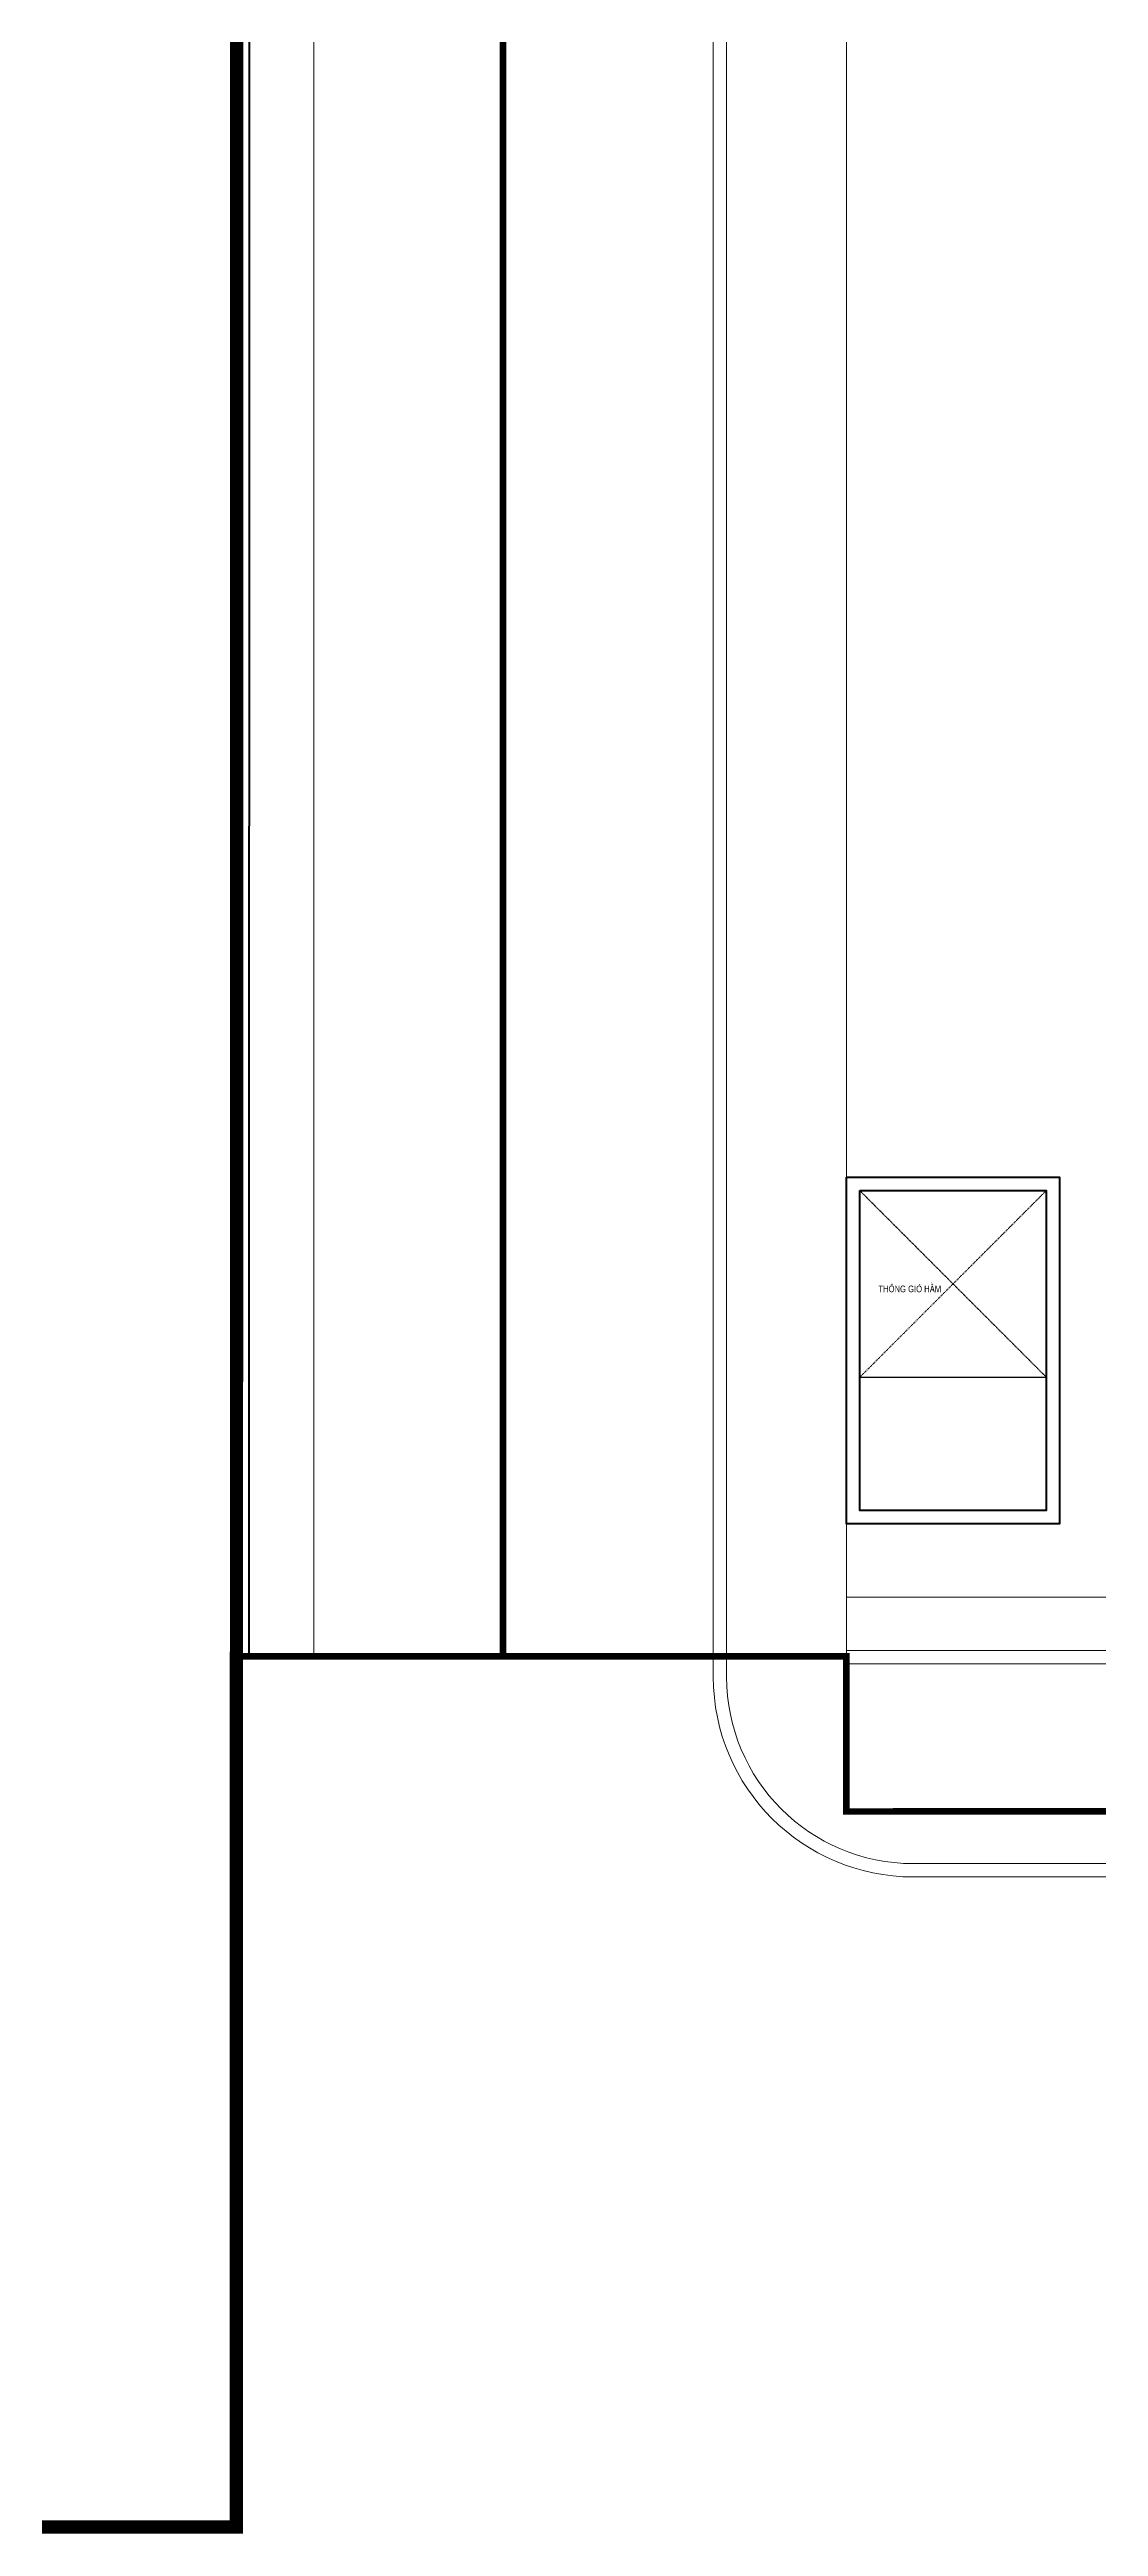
# Model space of a CAD drawing. Header units: millimetres. Extents: x 379264 to 1158416, y -283062 to 356890.
# Drawn here: x 1051790 to 1052105, y -4767 to -4024 of the extents above; entities that cross this region are included whole.
import ezdxf
from ezdxf.enums import TextEntityAlignment as Align

# ---------------------------------------------------------------- set-up
doc = ezdxf.new("R2010")
doc.units = ezdxf.units.MM
for name, pattern in [('keyplan TANG 1$0$Core 1A$0$Hidden10.5', [1.5, 1, -0.5]), ('keyplan TANG 1$0$Ranh dat$0$HTT Divide', [18, 10, -2, 1, -2, 1, -2]), ('keyplan TANG 1$0$Ranh dat$0$HTT Hidden 21', [3, 2, -1])]:
    doc.linetypes.add(name, pattern=pattern)
for name, color, linetype in [('CHI TIET THANG SAN VUON$0$DnW', 20, 'Continuous'), ('keyplan TANG 1$0$Concrete Line', 250, 'Continuous'), ('keyplan TANG 1$0$Opening Hidden', 250, 'keyplan TANG 1$0$Core 1A$0$Hidden10.5'), ('keyplan TANG 1$0$Opening Line', 250, 'Continuous'), ('keyplan TANG 1$0$Opening Text', 250, 'Continuous')]:
    doc.layers.add(name, color=color, linetype=linetype)
for name, color, linetype, lineweight in [('keyplan TANG 1$0$Hatch vat lieu', 250, 'Continuous', 5), ('keyplan TANG 1$0$Net cat Tuong', 250, 'Continuous', 40), ('keyplan TANG 1$0$Net Thay khac', 250, 'Continuous', 15), ('keyplan TANG 1$0$Net thay Tuong', 250, 'Continuous', 20), ('keyplan TANG 1$0$Ranh dat$0$CGXD', 250, 'keyplan TANG 1$0$Ranh dat$0$HTT Hidden 21', 40), ('keyplan TANG 1$0$Ranh dat$0$Ranh dat', 250, 'keyplan TANG 1$0$Ranh dat$0$HTT Divide', 40)]:
    doc.layers.add(name, color=color, linetype=linetype, lineweight=lineweight)
doc.styles.add('keyplan TANG 1$0$VNI-HelveC', font='VHELVCN_0.TTF')

# ---------------------------------------------------------------- blocks, each defined once
blk = doc.blocks.new('*U1377')
at = {"layer": 'keyplan TANG 1$0$Opening Hidden'}
for p, q in [((0, 0), (2800, 2800)), ((2800, 0), (0, 2800))]:
    blk.add_line(p, q, dxfattribs=at)
at = {"layer": 'keyplan TANG 1$0$Opening Line'}
blk.add_lwpolyline([(0, 0), (2800, 5.684341886080801e-14), (2800, 2800), (0, 2800)], close=True, dxfattribs=at)
at = {"layer": 'keyplan TANG 1$0$Opening Text', "style": 'keyplan TANG 1$0$VNI-HelveC'}
blk.add_attdef('OPENING', text='', height=100, dxfattribs=at).set_placement((750, 1325.000000000007), align=Align.MIDDLE_CENTER)
blk = doc.blocks.new('keyplan TANG 1$0$A$Cec98b088')
at = {"layer": 'keyplan TANG 1$0$Net cat Tuong'}
for points in [[(-3198.334611486609, 90250), (1.665388513391463, 90250), (1.665388513391463, 85049.16828283906), (-3198.334611486609, 85049.16828283906)], [(-2998.334611486609, 90050), (-198.3346114866085, 90050), (-198.3346114866085, 85249.16828283906), (-2998.334611486609, 85249.16828283906)]]:
    blk.add_lwpolyline(points, close=True, dxfattribs=at)
at = {"layer": 'keyplan TANG 1$0$Opening Line'}
blk.add_blockref('*U1377', (-2998.334611486609, 87250), dxfattribs=at).add_auto_attribs({'OPENING': 'THOÂNG GIOÙ HAÀM'})
blk = doc.blocks.new('keyplan TANG 1')
at = {"layer": 'keyplan TANG 1$0$Hatch vat lieu'}
for p, q in [((-11584.15576653814, 83068.40696962067), (-12334.59713349844, 83068.50557935756)), ((-12334.59713349844, 83068.50557935756), (-12334.59713349832, 70004.30634216021))]:
    blk.add_line(p, q, dxfattribs=at)
at = {"layer": 'keyplan TANG 1$0$Net cat Tuong'}
for p, q in [((-12366.92764274753, 83068.50567815138), (-12354.3062627773, 163998.168266699)), ((-12354.3062627773, 163998.168266699), (107549.0375790985, 163991.8171732624)), ((107549.0375790985, 163991.8171732624), (107549.0322822542, 163891.81717340267)), ((-12166.927645179725, 83068.4744871655), (-12154.33745298329, 163798.15767438195)), ((-12154.33745298329, 163798.15767438195), (107549.0269854099, 163791.81717354295)), ((107549.0269854099, 163791.81717354295), (107549.0322822542, 163891.81717340267)), ((-12366.92764274753, 83068.50567815138), (-12266.927643963627, 83068.49008265845)), ((-12166.927645179725, 83068.4744871655), (-12266.927643963627, 83068.49008265845))]:
    blk.add_line(p, q, dxfattribs=at)
at = {"layer": 'keyplan TANG 1$0$Net Thay khac'}
blk.add_line((-11198.33461148633, 155953.1502415429), (-11198.33461148664, 83058.67119498213), dxfattribs=at)
for points in [[(62750.00000001115, 146099.9999999999), (62750.00000001115, 153400.0000025127, 0.4142135623737831), (59250.00000002266, 156900.0000025094), (1301.665388513698, 156900.0000025232, 0.414213562373095), (-5198.3346114863, 150400.0000025232), (-5198.334611486411, 82749.99999999988, 0.414213562373095), (-2198.334611486411, 79749.9999999999), (31332.59717774558, 79749.9999999999)], [(76849.99999999699, 145899.9999999999), (62549.9999999936, 145899.9999999999), (62550.00000001115, 153400.0000025131, 0.4142135623737835), (59250.00000002266, 156700.0000025094), (1301.665388513647, 156700.0000025232, 0.4142135623730949), (-4998.334611486301, 150400.0000025232), (-4998.334611486411, 82749.99999999988, 0.4142135623730965), (-2198.334611486411, 79949.99999999988), (31332.59717774558, 79949.9999999999)]]:
    blk.add_lwpolyline(points, format="xyb", dxfattribs=at)
at = {"layer": 'keyplan TANG 1$0$Net thay Tuong'}
blk.add_line((-3198.334611486305, 152571.572877777), (-3198.334611486644, 82949.99999999988), dxfattribs=at)
for points in [[(32549.99999677989, 83949.99999999988), (32549.99999677989, 82949.99999999988), (-3198.334611486651, 82949.99999999988)], [(32349.9999967799, 83949.99999999988), (32349.9999967799, 83149.99999999988), (-3198.334611486636, 83149.99999999988)], [(32549.99999677989, 83949.99999999988), (-3198.334611486644, 83949.99999999988)]]:
    blk.add_lwpolyline(points, dxfattribs=at)
at = {"layer": 'keyplan TANG 1$0$Ranh dat$0$CGXD', "ltscale": 0.1, "const_width": 99.99999999999987}
blk.add_lwpolyline([(-120672.6085753441, -1999.999999165535), (101549.9999992847, -1999.999999403954), (101552.6037964821, 159996.8385541439), (-8354.52076458931, 159998.1233597398), (-8358.646733760834, 83058.68978583813)], dxfattribs=at)
at = {"layer": 'keyplan TANG 1$0$Ranh dat$0$Ranh dat', "ltscale": 0.1, "const_width": 199.9999999999999}
blk.add_lwpolyline([(107552.6680879593, 163996.7684141397), (107549.8392677307, -11999.99999952316), (-120672.6085753441, -11999.99999928474), (-121036.9114780426, 70001.20354908705), (-12359.34739804268, 69993.09698444605), (-12354.30626320839, 163998.1701167822), (107552.6680879593, 163996.7684141397)], close=True, dxfattribs=at)
at = {"layer": 'keyplan TANG 1$0$Ranh dat$0$Ranh dat', "ltscale": 0.1, "const_width": 99.99999999999993}
blk.add_lwpolyline([(26611.91180562973, 80732.27756929398), (31332.58105826378, 75108.03633600473), (31333.1513197422, -11999.99999904633), (-120672.6085753441, -11999.99999928474), (-121023.9264128208, 69993.49156856537), (-12357.21371841431, 69991.76627880335), (-12355.67700719833, 83058.66361939907), (-3201.951178073883, 83058.72354507446), (-3201.935946464539, 80732.08239006996), (26611.91180562973, 80732.27756929398)], dxfattribs=at)
at = {"layer": 'keyplan TANG 1$0$Concrete Line'}
blk.add_blockref('keyplan TANG 1$0$A$Cec98b088', (0, -1.091393642127514e-10), dxfattribs=at)

msp = doc.modelspace()

# ---------------------------------------------------------------- block references
at = {"layer": 'CHI TIET THANG SAN VUON$0$DnW', "xscale": 0.02, "yscale": 0.02, "zscale": 0.02}
msp.add_blockref('keyplan TANG 1', (1052093.632227895, -6167.207528825751), dxfattribs=at)

doc.saveas('drawing.dxf')
